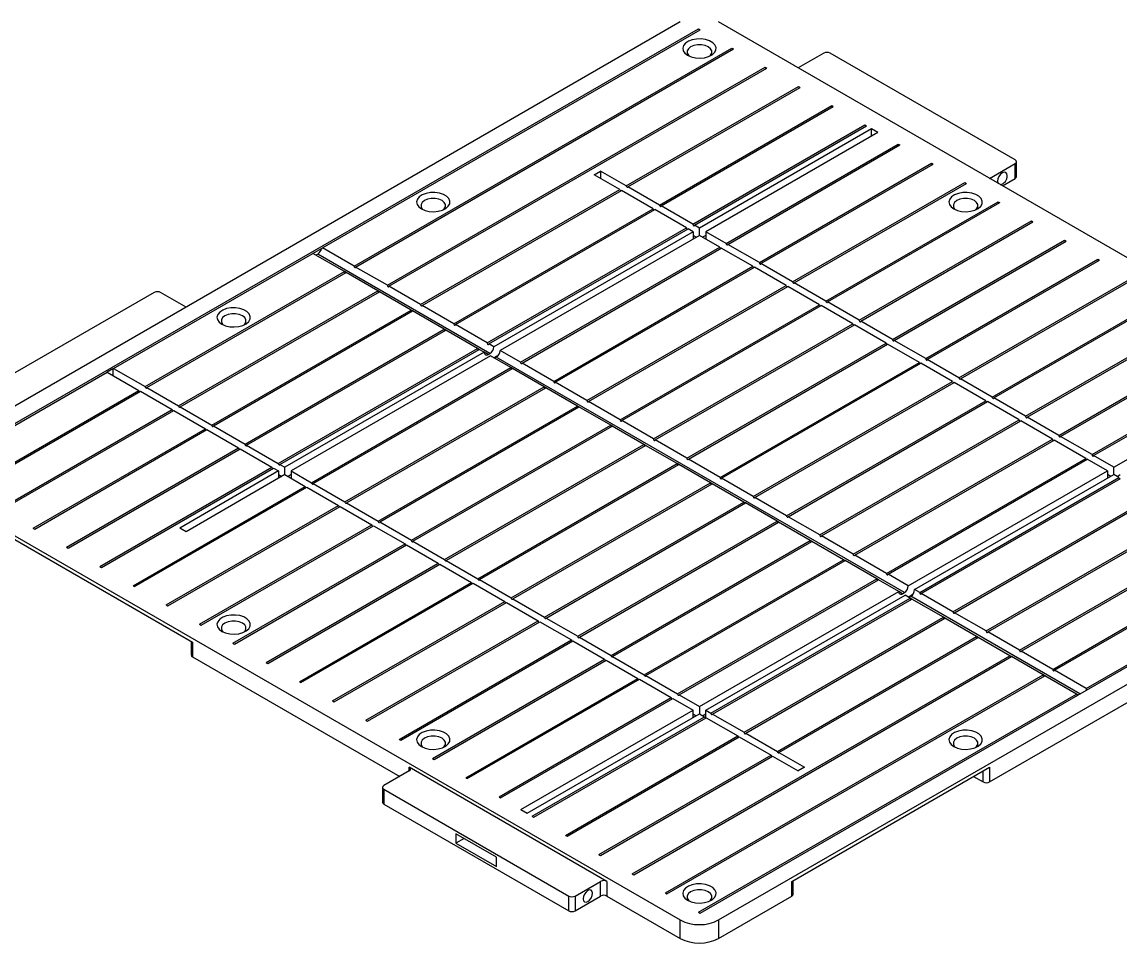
# Model space of a CAD drawing. Header units: millimetres. Extents: x 3 to 556, y 3 to 429.
# Drawn here: x 337.2 to 459, y 251.5 to 353.7 of the extents above; entities that cross this region are included whole.
import ezdxf

# ---------------------------------------------------------------- set-up
doc = ezdxf.new("R2010")
doc.units = ezdxf.units.MM

msp = doc.modelspace()

# ---------------------------------------------------------------- linework, layer by layer
at = {"color": 7, "linetype": 'Continuous', "lineweight": 25}
for p, q in [((410.2081, 353.666), (326.0623, 305.0897)), ((498.5964, 305.0897), (414.4507, 353.666)), ((327.3882, 303.9161), (412.241, 352.9006)), ((370.5217, 328.6125), (412.4178, 352.7985)), ((412.241, 352.9006), (412.4178, 352.7985)), ((374.0342, 326.5847), (415.9302, 350.7708)), ((374.2109, 326.4827), (416.107, 350.6688)), ((415.9302, 350.7708), (416.107, 350.6688)), ((426.118, 350.1962), (423.2896, 348.5634)), ((447.3312, 338.3583), (426.8251, 350.1962)), ((377.7234, 324.455), (419.6195, 348.6411)), ((377.9002, 324.3529), (419.7963, 348.539)), ((419.6195, 348.6411), (419.7963, 348.539)), ((404.2169, 335.4898), (423.3087, 346.5113)), ((404.3936, 335.3878), (423.4855, 346.4093)), ((423.3087, 346.5113), (423.4855, 346.4093)), ((407.9061, 333.36), (426.998, 344.3816)), ((408.0829, 333.258), (427.1748, 344.2795)), ((426.998, 344.3816), (427.1748, 344.2795)), ((411.5954, 331.2303), (430.6872, 342.2518)), ((411.7721, 331.1282), (430.864, 342.1497)), ((430.6872, 342.2518), (430.864, 342.1497)), ((431.4213, 341.8281), (412.3294, 330.8066)), ((432.1284, 341.4199), (413.0365, 330.3983)), ((432.1284, 341.4199), (431.4213, 341.8281)), ((431.4213, 341.0117), (431.4213, 341.8281)), ((415.2846, 329.1005), (434.3765, 340.122)), ((415.4614, 328.9985), (434.5533, 340.02)), ((434.3765, 340.122), (434.5533, 340.02)), ((418.9739, 326.9708), (438.0658, 337.9923)), ((419.1506, 326.8687), (438.2425, 337.8902)), ((438.0658, 337.9923), (438.2425, 337.8902)), ((444.5028, 336.3173), (447.3312, 337.9501)), ((447.3312, 336.317), (447.3312, 337.9501)), ((447.4776, 336.5211), (447.4776, 338.1542)), ((400.6621, 336.7255), (401.3692, 337.1337)), ((403.5098, 335.0816), (400.6621, 336.7255)), ((404.2169, 335.4898), (401.3692, 337.1337)), ((401.3692, 337.1337), (401.3692, 336.3173)), ((445.9172, 335.5007), (447.3312, 336.317)), ((381.4127, 322.3252), (403.5098, 335.0816)), ((381.5894, 322.2232), (403.6865, 334.9796)), ((407.199, 332.9518), (403.6865, 334.9796)), ((407.9061, 333.36), (404.3936, 335.3878)), ((422.6631, 324.841), (441.755, 335.8625)), ((422.8399, 324.739), (441.9318, 335.7605)), ((441.755, 335.8625), (441.9318, 335.7605)), ((426.3524, 322.7112), (445.4443, 333.7328)), ((426.5292, 322.6092), (445.621, 333.6307)), ((445.4443, 333.7328), (445.621, 333.6307)), ((385.1019, 320.1955), (407.199, 332.9518)), ((385.2787, 320.0934), (407.3758, 332.8498)), ((410.8883, 330.8221), (407.3758, 332.8498)), ((411.5954, 331.2303), (408.0829, 333.258)), ((430.0416, 320.5815), (449.1335, 331.603)), ((430.2184, 320.4794), (449.3103, 331.5009)), ((449.1335, 331.603), (449.3103, 331.5009)), ((388.7912, 318.0657), (410.8883, 330.8221)), ((388.9679, 317.9637), (411.065, 330.72)), ((411.6223, 330.3983), (389.5252, 317.642)), ((412.3294, 329.9901), (390.2323, 317.2338)), ((411.6223, 330.3983), (411.065, 330.72)), ((411.6223, 330.3983), (411.6223, 329.5819)), ((412.3294, 330.8066), (411.7721, 331.1282)), ((412.3294, 329.9901), (412.3294, 330.8066)), ((414.5775, 328.6923), (412.3294, 329.9901)), ((415.2846, 329.1005), (413.0365, 330.3983)), ((413.0365, 330.3983), (413.0365, 329.5819)), ((418.9739, 326.9708), (415.4614, 328.9985)), ((433.7309, 318.4517), (452.8228, 329.4732)), ((433.9077, 318.3497), (452.9995, 329.3712)), ((452.8228, 329.4732), (452.9995, 329.3712)), ((347.3639, 315.2438), (369.461, 328.0001)), ((369.461, 328.0001), (370.424, 328.556)), ((372.9735, 325.9724), (369.461, 328.0001)), ((370.009, 327.9286), (369.797, 327.8062)), ((389.1009, 316.9071), (370.009, 327.9286)), ((374.0342, 326.5847), (370.5217, 328.6125)), ((392.4804, 315.9359), (414.5775, 328.6923)), ((392.6572, 315.8339), (414.7543, 328.5903)), ((418.2668, 326.5626), (414.7543, 328.5903)), ((377.7234, 324.455), (374.2109, 326.4827)), ((396.1697, 313.8062), (418.2668, 326.5626)), ((396.3465, 313.7041), (418.4435, 326.4605)), ((421.956, 324.4328), (418.4435, 326.4605)), ((422.6631, 324.841), (419.1506, 326.8687)), ((437.4201, 316.322), (456.512, 327.3435)), ((437.5969, 316.2199), (456.6888, 327.2414)), ((456.512, 327.3435), (456.6888, 327.2414)), ((350.8764, 313.2161), (372.9735, 325.9724)), ((351.0532, 313.114), (373.1503, 325.8704)), ((376.6628, 323.8427), (373.1503, 325.8704)), ((441.1094, 314.1922), (460.2013, 325.2137)), ((441.2862, 314.0902), (460.378, 325.1117)), ((381.4127, 322.3252), (377.9002, 324.3529)), ((399.8589, 311.6764), (421.956, 324.4328)), ((400.0357, 311.5744), (422.1328, 324.3307)), ((425.6453, 322.303), (422.1328, 324.3307)), ((426.3524, 322.7112), (422.8399, 324.739)), ((351.8717, 323.6629), (331.3656, 311.825)), ((355.4072, 322.0301), (352.5788, 323.6629)), ((354.5657, 311.0863), (376.6628, 323.8427)), ((354.7424, 310.9842), (376.8395, 323.7406)), ((380.352, 321.7129), (376.8395, 323.7406)), ((444.7986, 312.0624), (463.8905, 323.084)), ((444.9754, 311.9604), (464.0673, 322.9819)), ((358.2549, 308.9565), (380.352, 321.7129)), ((358.4317, 308.8545), (380.5288, 321.6109)), ((384.0413, 319.5832), (380.5288, 321.6109)), ((385.1019, 320.1955), (381.5894, 322.2232)), ((403.5482, 309.5467), (425.6453, 322.303)), ((403.725, 309.4446), (425.822, 322.201)), ((429.3345, 320.1733), (425.822, 322.201)), ((430.0416, 320.5815), (426.5292, 322.6092)), ((433.7309, 318.4517), (430.2184, 320.4794)), ((448.4879, 309.9327), (467.5798, 320.9542)), ((448.6647, 309.8306), (467.7566, 320.8521)), ((361.9442, 306.8268), (384.0413, 319.5832)), ((362.1209, 306.7247), (384.218, 319.4811)), ((387.7305, 317.4534), (384.218, 319.4811)), ((388.7912, 318.0657), (385.2787, 320.0934)), ((407.2374, 307.4169), (429.3345, 320.1733)), ((407.4142, 307.3149), (429.5113, 320.0712)), ((433.0238, 318.0435), (429.5113, 320.0712)), ((389.5252, 317.642), (388.9679, 317.9637)), ((410.9267, 305.2871), (433.0238, 318.0435)), ((411.1035, 305.1851), (433.2006, 317.9415)), ((436.713, 315.9138), (433.2006, 317.9415)), ((437.4201, 316.322), (433.9077, 318.3497)), ((452.1771, 307.8029), (471.269, 318.8244)), ((452.3539, 307.7009), (471.4458, 318.7224)), ((365.6334, 304.697), (387.7305, 317.4534)), ((365.8102, 304.595), (387.9073, 317.3513)), ((388.4645, 317.0297), (366.3674, 304.2733)), ((389.1716, 316.6215), (367.0745, 303.8651)), ((388.4645, 317.0297), (387.9073, 317.3513)), ((388.8888, 316.7847), (389.1009, 316.9071)), ((391.4198, 315.3236), (389.1716, 316.6215)), ((392.4804, 315.9359), (390.2323, 317.2338)), ((455.8664, 305.6732), (474.9583, 316.6947)), ((456.0432, 305.5711), (475.1351, 316.5926)), ((389.808, 316.4989), (389.596, 316.3765)), ((435.0629, 290.3739), (389.808, 316.4989)), ((396.1697, 313.8062), (392.6572, 315.8339)), ((414.6159, 303.1574), (436.713, 315.9138)), ((414.7927, 303.0553), (436.8898, 315.8117)), ((440.4023, 313.784), (436.8898, 315.8117)), ((441.1094, 314.1922), (437.5969, 316.2199)), ((327.5649, 303.8141), (346.6568, 314.8356)), ((347.2755, 315.1927), (346.6568, 314.8356)), ((346.6568, 314.8356), (350.1693, 312.8079)), ((347.2755, 315.1927), (347.2755, 314.4784)), ((347.3639, 315.2438), (350.8764, 313.2161)), ((369.3227, 302.5673), (391.4198, 315.3236)), ((369.4995, 302.4652), (391.5965, 315.2216)), ((395.109, 313.1939), (391.5965, 315.2216)), ((351.0532, 313.114), (354.5657, 311.0863)), ((373.0119, 300.4375), (395.109, 313.1939)), ((373.1887, 300.3354), (395.2858, 313.0918)), ((398.7983, 311.0641), (395.2858, 313.0918)), ((399.8589, 311.6764), (396.3465, 313.7041)), ((418.3052, 301.0276), (440.4023, 313.784)), ((418.482, 300.9256), (440.5791, 313.6819)), ((444.0915, 311.6542), (440.5791, 313.6819)), ((444.7986, 312.0624), (441.2862, 314.0902)), ((331.0774, 301.7863), (350.1693, 312.8079)), ((331.2542, 301.6843), (350.3461, 312.7058)), ((350.3461, 312.7058), (353.8586, 310.6781)), ((448.4879, 309.9327), (444.9754, 311.9604)), ((334.7667, 299.6566), (353.8586, 310.6781)), ((334.9435, 299.5545), (354.0353, 310.576)), ((354.0353, 310.576), (357.5478, 308.5483)), ((354.7424, 310.9842), (358.2549, 308.9565)), ((376.7012, 298.3077), (398.7983, 311.0641)), ((376.878, 298.2057), (398.975, 310.9621)), ((402.4875, 308.9344), (398.975, 310.9621)), ((403.5482, 309.5467), (400.0357, 311.5744)), ((421.9944, 298.8979), (444.0915, 311.6542)), ((422.1712, 298.7958), (444.2683, 311.5522)), ((447.7808, 309.5245), (444.2683, 311.5522)), ((458.2913, 304.2733), (469.2515, 310.6005)), ((407.2374, 307.4169), (403.725, 309.4446)), ((425.6837, 296.7681), (447.7808, 309.5245)), ((425.8605, 296.666), (447.9576, 309.4224)), ((451.47, 307.3947), (447.9576, 309.4224)), ((452.1771, 307.8029), (448.6647, 309.8306)), ((338.4559, 297.5268), (357.5478, 308.5483)), ((338.6327, 297.4248), (357.7246, 308.4463)), ((357.7246, 308.4463), (361.2371, 306.4186)), ((358.4317, 308.8545), (361.9442, 306.8268)), ((380.3904, 296.178), (402.4875, 308.9344)), ((380.5672, 296.0759), (402.6643, 308.8323)), ((406.1768, 306.8046), (402.6643, 308.8323)), ((410.9267, 305.2871), (407.4142, 307.3149)), ((429.373, 294.6383), (451.47, 307.3947)), ((429.5497, 294.5363), (451.6468, 307.2927)), ((455.1593, 305.265), (451.6468, 307.2927)), ((455.8664, 305.6732), (452.3539, 307.7009)), ((342.1452, 295.3971), (361.2371, 306.4186)), ((342.322, 295.295), (361.4138, 306.3165)), ((361.4138, 306.3165), (364.9263, 304.2888)), ((362.1209, 306.7247), (365.6334, 304.697)), ((384.0797, 294.0482), (406.1768, 306.8046)), ((384.2565, 293.9462), (406.3536, 306.7025)), ((409.866, 304.6748), (406.3536, 306.7025)), ((365.8102, 304.595), (366.3674, 304.2733)), ((387.7689, 291.9185), (409.866, 304.6748)), ((387.9457, 291.8164), (410.0428, 304.5728)), ((413.5553, 302.5451), (410.0428, 304.5728)), ((414.6159, 303.1574), (411.1035, 305.1851)), ((433.0622, 292.5086), (455.1593, 305.265)), ((433.239, 292.4065), (455.3361, 305.1629)), ((457.5842, 303.8651), (455.3361, 305.1629)), ((458.2913, 304.2733), (456.0432, 305.5711)), ((345.8344, 293.2673), (364.9263, 304.2888)), ((346.0112, 293.1653), (365.1031, 304.1868)), ((365.6603, 303.8651), (354.7002, 297.5379)), ((366.3674, 303.4569), (355.4073, 297.1297)), ((365.1031, 304.1868), (365.6603, 303.8651)), ((365.6603, 303.8651), (365.6603, 303.0487)), ((366.3674, 303.4569), (366.3674, 304.2733)), ((366.3674, 303.4569), (368.6156, 302.1591)), ((367.0745, 303.8651), (367.0745, 303.0487)), ((367.0745, 303.8651), (369.3227, 302.5673)), ((412.4178, 254.8296), (497.2706, 303.8141)), ((435.4871, 291.1087), (457.5842, 303.8651)), ((436.1942, 290.7005), (458.2913, 303.4569)), ((457.5842, 303.8651), (457.5842, 303.0487)), ((458.2913, 303.4569), (458.2913, 304.2733)), ((458.8485, 303.1352), (458.2913, 303.4569)), ((326.0623, 302.6405), (410.2081, 254.0642)), ((349.5237, 291.1375), (368.6156, 302.1591)), ((349.7005, 291.0355), (368.7923, 302.057)), ((368.7923, 302.057), (372.3048, 300.0293)), ((369.4995, 302.4652), (373.0119, 300.4375)), ((391.4582, 289.7887), (413.5553, 302.5451)), ((391.635, 289.6866), (413.7321, 302.443)), ((417.2445, 300.4153), (413.7321, 302.443)), ((414.4507, 254.0642), (498.5964, 302.6405)), ((418.3052, 301.0276), (414.7927, 303.0553)), ((436.7515, 290.3788), (458.8485, 303.1352)), ((436.9282, 290.2768), (459.0253, 303.0331)), ((421.9944, 298.8979), (418.482, 300.9256)), ((440.4407, 288.2491), (462.5378, 301.0054)), ((440.6175, 288.147), (462.7146, 300.9034)), ((353.2129, 289.0078), (372.3048, 300.0293)), ((353.3897, 288.9057), (372.4816, 299.9272)), ((372.4816, 299.9272), (375.9941, 297.8995)), ((373.1887, 300.3354), (376.7012, 298.3077)), ((395.1474, 287.6589), (417.2445, 300.4153)), ((395.3242, 287.5569), (417.4213, 300.3133)), ((420.9338, 298.2856), (417.4213, 300.3133)), ((425.6837, 296.7681), (422.1712, 298.7958)), ((444.13, 286.1193), (466.227, 298.8757)), ((444.3067, 286.0172), (466.4038, 298.7736)), ((334.1941, 297.5379), (356.1144, 284.8835)), ((338.4559, 297.5268), (338.6327, 297.4248)), ((355.4073, 297.1297), (354.7002, 297.5379)), ((356.9022, 286.878), (375.9941, 297.8995)), ((357.079, 286.776), (376.1709, 297.7975)), ((376.1709, 297.7975), (379.6833, 295.7698)), ((376.878, 298.2057), (380.3904, 296.178)), ((398.8367, 285.5292), (420.9338, 298.2856)), ((399.0135, 285.4271), (421.1106, 298.1835)), ((424.623, 296.1558), (421.1106, 298.1835)), ((380.5672, 296.0759), (384.0797, 294.0482)), ((402.526, 283.3994), (424.623, 296.1558)), ((402.7027, 283.2974), (424.7998, 296.0537)), ((428.3123, 294.026), (424.7998, 296.0537)), ((429.373, 294.6383), (425.8605, 296.666)), ((447.8192, 283.9895), (469.9163, 296.7459)), ((447.996, 283.8875), (470.0931, 296.6439)), ((342.1452, 295.3971), (342.322, 295.295)), ((360.5914, 284.7483), (379.6833, 295.7698)), ((360.7682, 284.6462), (379.8601, 295.6677)), ((379.8601, 295.6677), (383.3726, 293.64)), ((364.2807, 282.6185), (383.3726, 293.64)), ((364.4575, 282.5165), (383.5494, 293.538)), ((383.5494, 293.538), (387.0618, 291.5103)), ((384.2565, 293.9462), (387.7689, 291.9185)), ((406.2152, 281.2697), (428.3123, 294.026)), ((406.392, 281.1676), (428.4891, 293.924)), ((432.0015, 291.8963), (428.4891, 293.924)), ((433.0622, 292.5086), (429.5497, 294.5363)), ((451.5085, 281.8598), (473.6056, 294.6162)), ((451.6852, 281.7577), (473.7823, 294.5141)), ((345.8344, 293.2673), (346.0112, 293.1653)), ((435.4871, 291.1087), (433.239, 292.4065)), ((455.1977, 279.73), (477.2948, 292.4864)), ((349.5237, 291.1375), (349.7005, 291.0355)), ((367.97, 280.4887), (387.0618, 291.5103)), ((368.1467, 280.3867), (387.2386, 291.4082)), ((387.2386, 291.4082), (390.7511, 289.3805)), ((387.9457, 291.8164), (391.4582, 289.7887)), ((409.9045, 279.1399), (432.0015, 291.8963)), ((410.0812, 279.0378), (432.1783, 291.7942)), ((434.4265, 290.4964), (432.1783, 291.7942)), ((412.3294, 277.74), (434.4265, 290.4964)), ((413.0365, 277.3318), (435.1336, 290.0882)), ((434.8507, 290.2514), (435.0629, 290.3739)), ((435.6908, 289.7665), (435.1336, 290.0882)), ((435.77, 289.9657), (435.5579, 289.8432)), ((436.7515, 290.3788), (436.1942, 290.7005)), ((440.4407, 288.2491), (436.9282, 290.2768)), ((353.2129, 289.0078), (353.3897, 288.9057)), ((371.6592, 278.359), (390.7511, 289.3805)), ((371.836, 278.2569), (390.9279, 289.2784)), ((390.9279, 289.2784), (394.4403, 287.2507)), ((391.635, 289.6866), (395.1474, 287.6589)), ((413.5937, 277.0101), (435.6908, 289.7665)), ((413.7705, 276.9081), (435.8676, 289.6645)), ((439.3801, 287.6368), (435.8676, 289.6645)), ((395.3242, 287.5569), (398.8367, 285.5292)), ((417.283, 274.8804), (439.3801, 287.6368)), ((417.4597, 274.7783), (439.5568, 287.5347)), ((443.0693, 285.507), (439.5568, 287.5347)), ((444.13, 286.1193), (440.6175, 288.147)), ((356.9022, 286.878), (357.079, 286.776)), ((375.3485, 276.2292), (394.4403, 287.2507)), ((375.5252, 276.1272), (394.6171, 287.1487)), ((394.6171, 287.1487), (398.1296, 285.121)), ((355.9679, 284.9681), (355.9679, 283.4545)), ((379.0377, 274.0995), (398.1296, 285.121)), ((379.2145, 273.9974), (398.3064, 285.0189)), ((398.3064, 285.0189), (401.8188, 282.9912)), ((399.0135, 285.4271), (402.526, 283.3994)), ((420.9722, 272.7506), (443.0693, 285.507)), ((421.149, 272.6486), (443.2461, 285.4049)), ((446.7586, 283.3772), (443.2461, 285.4049)), ((447.8192, 283.9895), (444.3067, 286.0172)), ((356.1144, 284.8835), (356.1144, 283.2504)), ((360.5914, 284.7483), (360.7682, 284.6462)), ((451.5085, 281.8598), (447.996, 283.8875)), ((356.1144, 283.2504), (379.0951, 269.9839)), ((364.2807, 282.6185), (364.4575, 282.5165)), ((382.727, 271.9697), (401.8188, 282.9912)), ((382.9037, 271.8677), (401.9956, 282.8892)), ((401.9956, 282.8892), (405.5081, 280.8615)), ((402.7027, 283.2974), (406.2152, 281.2697)), ((404.8625, 259.1911), (446.7586, 283.3772)), ((405.0393, 259.0891), (446.9353, 283.2752)), ((444.5027, 269.3715), (468.5444, 283.2504)), ((450.4478, 281.2475), (446.9353, 283.2752)), ((455.1977, 279.73), (451.6852, 281.7577)), ((367.97, 280.4887), (368.1467, 280.3867)), ((386.4162, 269.8399), (405.5081, 280.8615)), ((386.593, 269.7379), (405.6849, 280.7594)), ((405.6849, 280.7594), (409.1974, 278.7317)), ((406.392, 281.1676), (409.9045, 279.1399)), ((408.5517, 257.0614), (450.4478, 281.2475)), ((408.7285, 256.9593), (450.6246, 281.1454)), ((454.1371, 279.1177), (450.6246, 281.1454)), ((410.0812, 279.0378), (412.3294, 277.74)), ((412.241, 254.9316), (454.1371, 279.1177)), ((371.6592, 278.359), (371.836, 278.2569)), ((390.1055, 267.7102), (409.1974, 278.7317)), ((390.2822, 267.6081), (409.3741, 278.6296)), ((409.3741, 278.6296), (411.6223, 277.3318)), ((412.3294, 277.74), (412.3294, 276.9236)), ((392.5304, 266.3103), (411.6223, 277.3318)), ((393.2375, 265.9021), (412.3294, 276.9236)), ((393.7947, 265.5804), (412.8866, 276.6019)), ((393.9715, 265.4784), (413.0634, 276.4999)), ((411.6223, 276.5154), (411.6223, 277.3318)), ((412.3294, 276.9236), (412.8866, 276.6019)), ((413.0365, 276.4844), (413.0365, 277.3318)), ((413.0365, 277.3318), (413.5937, 277.0101)), ((413.0634, 276.4999), (416.5759, 274.4722)), ((413.7705, 276.9081), (417.283, 274.8804)), ((375.3485, 276.2292), (375.5252, 276.1272)), ((379.0377, 274.0995), (379.2145, 273.9974)), ((397.484, 263.4507), (416.5759, 274.4722)), ((397.6608, 263.3486), (416.7526, 274.3701)), ((416.7526, 274.3701), (420.2651, 272.3424)), ((417.4597, 274.7783), (420.9722, 272.7506)), ((382.727, 271.9697), (382.9037, 271.8677)), ((401.1732, 261.3209), (420.2651, 272.3424)), ((401.35, 261.2189), (420.4419, 272.2404)), ((420.4419, 272.2404), (423.2895, 270.5965)), ((421.149, 272.6486), (423.9966, 271.0047)), ((380.156, 270.5964), (377.3276, 268.9636)), ((402.0763, 258.3503), (380.156, 271.0046)), ((422.5824, 258.3503), (444.5027, 271.0046)), ((423.9966, 271.0047), (423.2895, 270.5965)), ((444.5027, 271.0046), (444.5027, 269.3715)), ((386.4162, 269.8399), (386.593, 269.7379)), ((442.7347, 269.9839), (443.7956, 269.3715)), ((377.1811, 268.7595), (377.1811, 267.1264)), ((377.3276, 268.5554), (397.8337, 256.7174)), ((377.3276, 268.5554), (377.3276, 266.9223)), ((377.3276, 266.9223), (397.8337, 255.0844)), ((390.1055, 267.7102), (390.2822, 267.6081)), ((392.5304, 266.3103), (393.2375, 265.9021)), ((393.7947, 265.5804), (393.9715, 265.4784)), ((385.3356, 263.6344), (385.3356, 262.5974)), ((389.8257, 261.0423), (385.3356, 263.6344)), ((386.2337, 263.1159), (385.3356, 262.5974)), ((397.484, 263.4507), (397.6608, 263.3486)), ((385.3356, 262.5974), (389.8257, 260.0053)), ((389.8257, 260.0053), (389.8257, 261.0423)), ((401.1732, 261.3209), (401.35, 261.2189)), ((398.5408, 256.7174), (401.3692, 258.3503)), ((401.3692, 256.7172), (401.3692, 258.3503)), ((402.0763, 258.3503), (402.0763, 256.7172)), ((404.8625, 259.1911), (405.0393, 259.0891)), ((422.5824, 256.7172), (422.5824, 258.3503)), ((422.7289, 256.9213), (422.7289, 258.4348)), ((408.5517, 257.0614), (408.7285, 256.9593)), ((397.8337, 255.0844), (397.8337, 256.7174)), ((398.5408, 256.7174), (398.5408, 255.0844)), ((398.5408, 255.0844), (401.3692, 256.7172)), ((402.0763, 256.7172), (410.2081, 252.0228)), ((414.4507, 252.0228), (422.5824, 256.7172)), ((412.241, 254.9316), (412.4178, 254.8296)), ((410.2081, 252.0228), (410.2081, 254.0642)), ((414.4507, 254.0642), (414.4507, 252.0228))]:
    msp.add_line(p, q, dxfattribs=at)
at = {"color": 8, "linetype": 'Continuous', "lineweight": 25}
for p, q in [((411.9756, 329.7859), (411.6223, 329.9899)), ((413.0365, 329.9899), (412.6831, 329.7859)), ((373.1502, 325.8703), (372.9735, 325.9724)), ((376.8395, 323.7406), (376.6628, 323.8426)), ((380.5287, 321.6108), (380.352, 321.7128)), ((384.218, 319.4811), (384.0413, 319.5831)), ((387.9072, 317.3513), (387.7305, 317.4533)), ((388.8888, 316.7847), (388.4645, 317.0296)), ((390.0424, 316.7157), (389.5254, 316.4173)), ((391.5965, 315.2215), (391.4198, 315.3236)), ((395.2857, 313.0918), (395.109, 313.1938)), ((398.975, 310.962), (398.7983, 311.064)), ((402.6642, 308.8323), (402.4875, 308.9343)), ((406.3535, 306.7025), (406.1768, 306.8045)), ((410.0427, 304.5727), (409.866, 304.6748)), ((365.6603, 303.4567), (366.0137, 303.2527)), ((367.0745, 303.4567), (366.7212, 303.2527)), ((457.9376, 303.2527), (457.5842, 303.4567)), ((458.645, 303.2527), (458.9984, 303.4567)), ((413.732, 302.443), (413.5553, 302.545)), ((417.4212, 300.3132), (417.2445, 300.4152)), ((421.1105, 298.1835), (420.9338, 298.2855)), ((424.7997, 296.0537), (424.623, 296.1557)), ((428.489, 293.9239), (428.3123, 294.026)), ((432.1783, 291.7942), (432.0016, 291.8962)), ((434.8507, 290.2514), (434.4265, 290.4963)), ((435.4873, 289.884), (436.0043, 290.1825)), ((454.5259, 279.1381), (435.77, 289.9657)), ((435.8675, 289.6644), (435.6908, 289.7664)), ((439.5568, 287.5347), (439.3801, 287.6367)), ((443.246, 285.4049), (443.0693, 285.5069)), ((446.9353, 283.2751), (446.7586, 283.3772)), ((450.6245, 281.1454), (450.4478, 281.2474)), ((454.3138, 279.0156), (454.1371, 279.1176)), ((411.6223, 276.9234), (411.9756, 276.7194)), ((412.6831, 276.7194), (413.0365, 276.9234)), ((380.156, 270.5964), (380.156, 271.0046)), ((443.7956, 269.3715), (443.7956, 270.5964))]:
    msp.add_line(p, q, dxfattribs=at)
at = {"color": 7, "linetype": 'Continuous', "lineweight": 25, "flags": 128}
for points in [[(411.0212, 349.9646), (411.4227, 349.7889), (411.8914, 349.6822), (412.3925, 349.6525), (412.889, 349.7019), (413.344, 349.8268), (413.7237, 350.0179), (414.0001, 350.2611), (414.1525, 350.5383), (414.1697, 350.829), (414.0504, 351.1116), (413.8035, 351.3651), (413.4472, 351.5708), (413.0081, 351.7133), (412.5186, 351.7822), (412.015, 351.7723), (411.5348, 351.6843), (411.1135, 351.5248), (410.7824, 351.3055), (410.5661, 351.0429), (410.4805, 350.7563), (410.532, 350.4669), (410.7168, 350.1964), (411.0212, 349.9646)], [(413.4447, 349.8678), (413.5545, 349.9716), (413.6874, 350.2078), (413.6874, 350.4561), (413.5545, 350.6923), (413.3016, 350.8932), (412.9536, 351.0392), (412.5445, 351.116), (412.1143, 351.116), (411.7051, 351.0392), (411.3571, 350.8932), (411.1042, 350.6923), (410.9713, 350.4561), (410.9713, 350.2078), (411.1042, 349.9716), (411.214, 349.8678)], [(446.4473, 336.6233), (446.4069, 336.8343), (446.2919, 336.9666), (446.1199, 337.0001), (445.9169, 336.9295), (445.714, 336.7657), (445.5419, 336.5337), (445.427, 336.2686), (445.3866, 336.011), (445.427, 335.7999), (445.4382, 335.7773)], [(404.2169, 335.4898), (404.2236, 335.4469), (404.2427, 335.4027), (404.2714, 335.364), (404.3052, 335.3367), (404.3391, 335.325), (404.3677, 335.3305), (404.3869, 335.3526), (404.3936, 335.3878)], [(381.5072, 332.9265), (381.9086, 332.7508), (382.3773, 332.6441), (382.8785, 332.6144), (383.375, 332.6638), (383.83, 332.7887), (384.2097, 332.9798), (384.486, 333.223), (384.6385, 333.5003), (384.6557, 333.7909), (384.5364, 334.0735), (384.2894, 334.327), (383.9332, 334.5327), (383.494, 334.6752), (383.0045, 334.7441), (382.501, 334.7342), (382.0208, 334.6462), (381.5995, 334.4867), (381.2684, 334.2675), (381.052, 334.0048), (380.9664, 333.7182), (381.018, 333.4289), (381.2028, 333.1583), (381.5072, 332.9265)], [(383.9307, 332.8297), (384.0405, 332.9335), (384.1734, 333.1697), (384.1734, 333.418), (384.0405, 333.6542), (383.7876, 333.8552), (383.4396, 334.0011), (383.0304, 334.0779), (382.6003, 334.0779), (382.1911, 334.0011), (381.8431, 333.8552), (381.5902, 333.6542), (381.4573, 333.418), (381.4573, 333.1697), (381.5902, 332.9335), (381.7, 332.8297)], [(440.5352, 332.9265), (440.9367, 332.7508), (441.4054, 332.6441), (441.9066, 332.6144), (442.403, 332.6638), (442.858, 332.7887), (443.2378, 332.9798), (443.5141, 333.223), (443.6665, 333.5003), (443.6837, 333.7909), (443.5644, 334.0735), (443.3175, 334.327), (442.9612, 334.5327), (442.5221, 334.6752), (442.0326, 334.7441), (441.5291, 334.7342), (441.0489, 334.6462), (440.6276, 334.4867), (440.2965, 334.2675), (440.0801, 334.0048), (439.9945, 333.7182), (440.046, 333.4289), (440.2308, 333.1583), (440.5352, 332.9265)], [(442.9588, 332.8297), (443.0685, 332.9335), (443.2015, 333.1697), (443.2015, 333.418), (443.0685, 333.6542), (442.8157, 333.8552), (442.4676, 334.0011), (442.0585, 334.0779), (441.6283, 334.0779), (441.2192, 334.0011), (440.8711, 333.8552), (440.6183, 333.6542), (440.4853, 333.418), (440.4853, 333.1697), (440.6183, 332.9335), (440.728, 332.8297)], [(407.9061, 333.36), (407.9128, 333.3171), (407.932, 333.2729), (407.9607, 333.2342), (407.9945, 333.207), (408.0283, 333.1952), (408.057, 333.2008), (408.0762, 333.2228), (408.0829, 333.258)], [(411.5954, 331.2303), (411.6021, 331.1873), (411.6213, 331.1432), (411.6499, 331.1045), (411.6838, 331.0772), (411.7176, 331.0654), (411.7463, 331.071), (411.7654, 331.0931), (411.7721, 331.1282)], [(415.2846, 329.1005), (415.2913, 329.0576), (415.3105, 329.0134), (415.3392, 328.9747), (415.373, 328.9474), (415.4068, 328.9357), (415.4355, 328.9412), (415.4547, 328.9633), (415.4614, 328.9985)], [(418.9739, 326.9708), (418.9806, 326.9278), (418.9998, 326.8836), (419.0284, 326.845), (419.0623, 326.8177), (419.0961, 326.8059), (419.1248, 326.8115), (419.1439, 326.8335), (419.1506, 326.8687)], [(422.6631, 324.841), (422.6699, 324.7981), (422.689, 324.7539), (422.7177, 324.7152), (422.7515, 324.6879), (422.7853, 324.6762), (422.814, 324.6817), (422.8332, 324.7038), (422.8399, 324.739)], [(426.3524, 322.7112), (426.3591, 322.6683), (426.3783, 322.6241), (426.4069, 322.5854), (426.4408, 322.5582), (426.4746, 322.5464), (426.5033, 322.552), (426.5224, 322.574), (426.5292, 322.6092)], [(359.3717, 320.148), (359.7731, 319.9722), (360.2418, 319.8655), (360.743, 319.8358), (361.2395, 319.8852), (361.6945, 320.0101), (362.0742, 320.2013), (362.3505, 320.4445), (362.5029, 320.7217), (362.5201, 321.0124), (362.4008, 321.295), (362.1539, 321.5485), (361.7977, 321.7541), (361.3585, 321.8967), (360.869, 321.9655), (360.3655, 321.9556), (359.8853, 321.8676), (359.464, 321.7081), (359.1329, 321.4889), (358.9165, 321.2262), (358.8309, 320.9396), (358.8824, 320.6503), (359.0673, 320.3797), (359.3717, 320.148)], [(361.7952, 320.0511), (361.905, 320.1549), (362.0379, 320.3911), (362.0379, 320.6395), (361.905, 320.8757), (361.6521, 321.0766), (361.3041, 321.2226), (360.8949, 321.2993), (360.4647, 321.2993), (360.0556, 321.2226), (359.7076, 321.0766), (359.4547, 320.8757), (359.3218, 320.6395), (359.3218, 320.3911), (359.4547, 320.1549), (359.5645, 320.0511)], [(430.0416, 320.5815), (430.0484, 320.5385), (430.0675, 320.4944), (430.0962, 320.4557), (430.13, 320.4284), (430.1638, 320.4166), (430.1925, 320.4222), (430.2117, 320.4443), (430.2184, 320.4794)], [(433.7309, 318.4517), (433.7376, 318.4088), (433.7568, 318.3646), (433.7854, 318.3259), (433.8193, 318.2986), (433.8531, 318.2869), (433.8818, 318.2924), (433.9009, 318.3145), (433.9077, 318.3497)], [(437.4201, 316.322), (437.4269, 316.279), (437.446, 316.2348), (437.4747, 316.1962), (437.5085, 316.1689), (437.5423, 316.1571), (437.571, 316.1627), (437.5902, 316.1847), (437.5969, 316.2199)], [(441.1094, 314.1922), (441.1161, 314.1493), (441.1353, 314.1051), (441.164, 314.0664), (441.1978, 314.0391), (441.2316, 314.0274), (441.2603, 314.0329), (441.2794, 314.055), (441.2862, 314.0902)], [(350.8764, 313.2161), (350.8831, 313.1731), (350.9023, 313.1289), (350.931, 313.0903), (350.9648, 313.063), (350.9986, 313.0512), (351.0273, 313.0568), (351.0465, 313.0788), (351.0532, 313.114)], [(444.7986, 312.0624), (444.8054, 312.0195), (444.8245, 311.9753), (444.8532, 311.9366), (444.887, 311.9093), (444.9209, 311.8976), (444.9495, 311.9032), (444.9687, 311.9252), (444.9754, 311.9604)], [(354.5657, 311.0863), (354.5724, 311.0434), (354.5916, 310.9992), (354.6202, 310.9605), (354.6541, 310.9332), (354.6879, 310.9215), (354.7166, 310.927), (354.7357, 310.9491), (354.7424, 310.9842)], [(448.4879, 309.9327), (448.4946, 309.8897), (448.5138, 309.8456), (448.5425, 309.8069), (448.5763, 309.7796), (448.6101, 309.7678), (448.6388, 309.7734), (448.6579, 309.7955), (448.6647, 309.8306)], [(358.2549, 308.9565), (358.2616, 308.9136), (358.2808, 308.8694), (358.3095, 308.8307), (358.3433, 308.8034), (358.3771, 308.7917), (358.4058, 308.7973), (358.425, 308.8193), (358.4317, 308.8545)], [(452.1771, 307.8029), (452.1839, 307.76), (452.203, 307.7158), (452.2317, 307.6771), (452.2655, 307.6498), (452.2994, 307.6381), (452.328, 307.6436), (452.3472, 307.6657), (452.3539, 307.7009)], [(361.9442, 306.8268), (361.9509, 306.7838), (361.9701, 306.7397), (361.9987, 306.701), (362.0326, 306.6737), (362.0664, 306.6619), (362.0951, 306.6675), (362.1142, 306.6896), (362.1209, 306.7247)], [(455.8664, 305.6732), (455.8731, 305.6302), (455.8923, 305.586), (455.921, 305.5474), (455.9548, 305.5201), (455.9886, 305.5083), (456.0173, 305.5139), (456.0364, 305.5359), (456.0432, 305.5711)], [(365.6334, 304.697), (365.6402, 304.6541), (365.6593, 304.6099), (365.688, 304.5712), (365.7218, 304.5439), (365.7556, 304.5322), (365.7843, 304.5377), (365.8035, 304.5598), (365.8102, 304.595)], [(369.3227, 302.5673), (369.3294, 302.5243), (369.3486, 302.4801), (369.3772, 302.4415), (369.4111, 302.4142), (369.4449, 302.4024), (369.4736, 302.408), (369.4927, 302.43), (369.4995, 302.4652)], [(373.0119, 300.4375), (373.0187, 300.3946), (373.0378, 300.3504), (373.0665, 300.3117), (373.1003, 300.2844), (373.1341, 300.2726), (373.1628, 300.2782), (373.182, 300.3003), (373.1887, 300.3354)], [(376.7012, 298.3077), (376.7079, 298.2648), (376.7271, 298.2206), (376.7557, 298.1819), (376.7896, 298.1546), (376.8234, 298.1429), (376.8521, 298.1485), (376.8712, 298.1705), (376.878, 298.2057)], [(380.3904, 296.178), (380.3972, 296.135), (380.4163, 296.0909), (380.445, 296.0522), (380.4788, 296.0249), (380.5126, 296.0131), (380.5413, 296.0187), (380.5605, 296.0408), (380.5672, 296.0759)], [(384.0797, 294.0482), (384.0864, 294.0053), (384.1056, 293.9611), (384.1343, 293.9224), (384.1681, 293.8951), (384.2019, 293.8834), (384.2306, 293.8889), (384.2497, 293.911), (384.2565, 293.9462)], [(387.7689, 291.9185), (387.7757, 291.8755), (387.7948, 291.8313), (387.8235, 291.7927), (387.8573, 291.7654), (387.8912, 291.7536), (387.9198, 291.7592), (387.939, 291.7812), (387.9457, 291.8164)], [(391.4582, 289.7887), (391.4649, 289.7458), (391.4841, 289.7016), (391.5128, 289.6629), (391.5466, 289.6356), (391.5804, 289.6238), (391.6091, 289.6294), (391.6282, 289.6515), (391.635, 289.6866)], [(359.3717, 286.0718), (359.7731, 285.8961), (360.2418, 285.7894), (360.743, 285.7596), (361.2395, 285.8091), (361.6945, 285.934), (362.0742, 286.1251), (362.3505, 286.3683), (362.5029, 286.6455), (362.5201, 286.9362), (362.4008, 287.2188), (362.1539, 287.4723), (361.7977, 287.678), (361.3585, 287.8205), (360.869, 287.8894), (360.3655, 287.8795), (359.8853, 287.7915), (359.464, 287.632), (359.1329, 287.4127), (358.9165, 287.1501), (358.8309, 286.8635), (358.8824, 286.5741), (359.0673, 286.3036), (359.3717, 286.0718)], [(395.1474, 287.6589), (395.1542, 287.616), (395.1733, 287.5718), (395.202, 287.5331), (395.2358, 287.5058), (395.2697, 287.4941), (395.2983, 287.4997), (395.3175, 287.5217), (395.3242, 287.5569)], [(361.7952, 285.975), (361.905, 286.0788), (362.0379, 286.315), (362.0379, 286.5633), (361.905, 286.7995), (361.6521, 287.0004), (361.3041, 287.1464), (360.8949, 287.2231), (360.4647, 287.2231), (360.0556, 287.1464), (359.7076, 287.0004), (359.4547, 286.7995), (359.3218, 286.5633), (359.3218, 286.315), (359.4547, 286.0788), (359.5645, 285.975)], [(398.8367, 285.5292), (398.8434, 285.4862), (398.8626, 285.4421), (398.8913, 285.4034), (398.9251, 285.3761), (398.9589, 285.3643), (398.9876, 285.3699), (399.0067, 285.392), (399.0135, 285.4271)], [(402.526, 283.3994), (402.5327, 283.3565), (402.5518, 283.3123), (402.5805, 283.2736), (402.6143, 283.2463), (402.6482, 283.2346), (402.6768, 283.2401), (402.696, 283.2622), (402.7027, 283.2974)], [(406.2152, 281.2697), (406.2219, 281.2267), (406.2411, 281.1825), (406.2698, 281.1439), (406.3036, 281.1166), (406.3374, 281.1048), (406.3661, 281.1104), (406.3853, 281.1324), (406.392, 281.1676)], [(409.9045, 279.1399), (409.9112, 279.097), (409.9303, 279.0528), (409.959, 279.0141), (409.9928, 278.9868), (410.0267, 278.975), (410.0553, 278.9806), (410.0745, 279.0027), (410.0812, 279.0378)], [(413.5937, 277.0101), (413.6004, 276.9672), (413.6196, 276.923), (413.6483, 276.8843), (413.6821, 276.857), (413.7159, 276.8453), (413.7446, 276.8509), (413.7638, 276.8729), (413.7705, 276.9081)], [(381.5072, 273.2933), (381.9086, 273.1175), (382.3773, 273.0108), (382.8785, 272.9811), (383.375, 273.0305), (383.83, 273.1554), (384.2097, 273.3466), (384.486, 273.5898), (384.6385, 273.867), (384.6557, 274.1577), (384.5364, 274.4402), (384.2894, 274.6938), (383.9332, 274.8994), (383.494, 275.042), (383.0045, 275.1108), (382.501, 275.1009), (382.0208, 275.0129), (381.5995, 274.8534), (381.2684, 274.6342), (381.052, 274.3715), (380.9664, 274.0849), (381.018, 273.7956), (381.2028, 273.525), (381.5072, 273.2933)], [(383.9307, 273.1964), (384.0405, 273.3002), (384.1734, 273.5364), (384.1734, 273.7848), (384.0405, 274.0209), (383.7876, 274.2219), (383.4396, 274.3678), (383.0304, 274.4446), (382.6003, 274.4446), (382.1911, 274.3678), (381.8431, 274.2219), (381.5902, 274.0209), (381.4573, 273.7848), (381.4573, 273.5364), (381.5902, 273.3002), (381.7, 273.1964)], [(417.283, 274.8804), (417.2897, 274.8374), (417.3089, 274.7933), (417.3375, 274.7546), (417.3714, 274.7273), (417.4052, 274.7155), (417.4339, 274.7211), (417.453, 274.7432), (417.4597, 274.7783)], [(440.5352, 273.2933), (440.9367, 273.1175), (441.4054, 273.0108), (441.9066, 272.9811), (442.403, 273.0305), (442.858, 273.1554), (443.2378, 273.3466), (443.5141, 273.5898), (443.6665, 273.867), (443.6837, 274.1577), (443.5644, 274.4402), (443.3175, 274.6938), (442.9612, 274.8994), (442.5221, 275.042), (442.0326, 275.1108), (441.5291, 275.1009), (441.0489, 275.0129), (440.6276, 274.8534), (440.2965, 274.6342), (440.0801, 274.3715), (439.9945, 274.0849), (440.046, 273.7956), (440.2308, 273.525), (440.5352, 273.2933)], [(442.9588, 273.1964), (443.0685, 273.3002), (443.2015, 273.5364), (443.2015, 273.7848), (443.0685, 274.0209), (442.8157, 274.2219), (442.4676, 274.3678), (442.0585, 274.4446), (441.6283, 274.4446), (441.2192, 274.3678), (440.8711, 274.2219), (440.6183, 274.0209), (440.4853, 273.7848), (440.4853, 273.5364), (440.6183, 273.3002), (440.728, 273.1964)], [(420.9722, 272.7506), (420.9789, 272.7077), (420.9981, 272.6635), (421.0268, 272.6248), (421.0606, 272.5975), (421.0944, 272.5858), (421.1231, 272.5913), (421.1423, 272.6134), (421.149, 272.6486)], [(400.4853, 257.0235), (400.445, 257.2345), (400.33, 257.3668), (400.158, 257.4003), (399.955, 257.3297), (399.7521, 257.1659), (399.58, 256.9339), (399.465, 256.6688), (399.4247, 256.4112), (399.465, 256.2001), (399.58, 256.0678), (399.7521, 256.0344), (399.955, 256.1049), (400.158, 256.2687), (400.33, 256.5008), (400.445, 256.7658), (400.4853, 257.0235)], [(411.0212, 256.2552), (411.4227, 256.0794), (411.8914, 255.9727), (412.3925, 255.943), (412.889, 255.9924), (413.344, 256.1173), (413.7237, 256.3085), (414.0001, 256.5517), (414.1525, 256.8289), (414.1697, 257.1196), (414.0504, 257.4022), (413.8035, 257.6557), (413.4472, 257.8613), (413.0081, 258.0039), (412.5186, 258.0727), (412.015, 258.0628), (411.5348, 257.9748), (411.1135, 257.8153), (410.7824, 257.5961), (410.5661, 257.3334), (410.4805, 257.0468), (410.532, 256.7575), (410.7168, 256.4869), (411.0212, 256.2552)], [(413.4447, 256.1583), (413.5545, 256.2621), (413.6874, 256.4983), (413.6874, 256.7467), (413.5545, 256.9829), (413.3016, 257.1838), (412.9536, 257.3298), (412.5445, 257.4065), (412.1143, 257.4065), (411.7051, 257.3298), (411.3571, 257.1838), (411.1042, 256.9829), (410.9713, 256.7467), (410.9713, 256.4983), (411.1042, 256.2621), (411.214, 256.1583)]]:
    msp.add_lwpolyline(points, dxfattribs=at)
at = {"color": 7, "linetype": 'Continuous', "lineweight": 25}
for centre, radius, start, end in [((412.4329, 352.9093), 0.1921, 182.605866, 237.388773), ((416.1221, 350.7796), 0.1921, 182.605866, 237.388773), ((426.4715, 349.5138), 0.7685, 62.610226, 117.389774), ((419.8114, 348.6498), 0.1921, 182.605866, 237.388773), ((423.5006, 346.52), 0.1921, 182.605414, 237.389225), ((427.1899, 344.3903), 0.1921, 182.607054, 237.387585), ((430.8792, 342.2605), 0.1921, 182.605866, 237.388773), ((434.5684, 340.1308), 0.1921, 182.60646, 237.388179), ((438.2577, 338.001), 0.1921, 182.60564, 237.388999), ((447.2537, 338.1542), 0.2183, 290.784282, 69.215348), ((445.4847, 336.5745), 0.9638, 282.228086, 2.901837), ((447.2274, 336.546), 0.2515, 294.375498, 354.304565), ((403.7017, 335.0903), 0.1921, 182.605414, 237.389225), ((441.9469, 335.8712), 0.1921, 182.60646, 237.388179), ((445.6362, 333.7415), 0.1921, 182.60605, 237.388589), ((407.3909, 332.9606), 0.1921, 182.607054, 237.387585), ((449.3254, 331.6117), 0.1921, 182.60605, 237.388589), ((411.0802, 330.8308), 0.1921, 182.605866, 237.388773), ((453.0147, 329.482), 0.1921, 182.605756, 237.388821), ((369.4982, 328.7174), 0.9397, 302.926672, 350.113417), ((414.7694, 328.7011), 0.1921, 182.60646, 237.388179), ((418.4587, 326.5713), 0.1921, 182.60564, 237.388999), ((456.7039, 327.3522), 0.1921, 182.605756, 237.388821), ((422.1479, 324.4415), 0.1921, 182.60646, 237.388179), ((352.2253, 322.9805), 0.7685, 62.610166, 117.389711), ((425.8372, 322.3118), 0.1921, 182.60605, 237.388589), ((429.5264, 320.182), 0.1921, 182.60605, 237.388589), ((433.2157, 318.0523), 0.1921, 182.605756, 237.388821), ((388.7232, 316.9877), 0.262, 170.785981, 309.203282), ((388.604, 317.6839), 0.9221, 302.605481, 357.394514), ((389.3112, 317.2757), 0.9221, 302.605481, 357.394514), ((436.9049, 315.9225), 0.1921, 182.605756, 237.388821), ((347.3101, 315.235), 0.0546, 230.798026, 9.21402), ((440.5942, 313.7927), 0.1921, 182.605969, 237.38867), ((350.3612, 312.8166), 0.1921, 182.605866, 237.388773), ((354.0505, 310.6868), 0.1921, 182.605866, 237.388773), ((444.2834, 311.663), 0.1921, 182.60605, 237.388589), ((447.9727, 309.5332), 0.1921, 182.60564, 237.388999), ((357.7397, 308.5571), 0.1921, 182.605414, 237.389225), ((451.6619, 307.4035), 0.1921, 182.60646, 237.388179), ((361.429, 306.4273), 0.1921, 182.607054, 237.387585), ((455.3512, 305.2737), 0.1921, 182.605866, 237.388773), ((365.1182, 304.2976), 0.1921, 182.605866, 237.388773), ((368.8075, 302.1678), 0.1921, 182.60646, 237.388179), ((459.0405, 303.1439), 0.1921, 182.605866, 237.388773), ((372.4967, 300.038), 0.1921, 182.60564, 237.388999), ((376.186, 297.9083), 0.1921, 182.60646, 237.388179), ((379.8752, 295.7785), 0.1921, 182.60605, 237.388589), ((383.5645, 293.6488), 0.1921, 182.60605, 237.388589), ((387.2537, 291.519), 0.1921, 182.605756, 237.388821), ((434.566, 291.1506), 0.9221, 302.605481, 357.394514), ((434.6851, 290.4544), 0.262, 170.785981, 309.203282), ((435.2731, 290.7424), 0.9221, 302.605481, 357.394514), ((390.943, 289.3892), 0.1921, 182.605756, 237.388821), ((394.6322, 287.2595), 0.1921, 182.605969, 237.38867), ((398.3215, 285.1297), 0.1921, 182.60605, 237.388589), ((356.2182, 283.4795), 0.2515, 185.696491, 245.624136), ((402.0108, 282.9999), 0.1921, 182.60564, 237.388999), ((405.7, 280.8702), 0.1921, 182.60646, 237.388179), ((409.3893, 278.7404), 0.1921, 182.605866, 237.388773), ((413.0785, 276.6107), 0.1921, 182.605866, 237.388773), ((416.7678, 274.4809), 0.1921, 182.605414, 237.389225), ((420.457, 272.3512), 0.1921, 182.607054, 237.387585), ((380.0786, 270.8005), 0.2183, 290.782771, 69.216859), ((444.1492, 270.0539), 0.7685, 242.609595, 297.390281), ((377.4051, 268.7595), 0.2183, 110.784282, 249.215348), ((377.4314, 267.1513), 0.2515, 185.696212, 245.623034), ((401.7228, 257.6679), 0.7685, 62.609567, 117.390433), ((422.4786, 256.9462), 0.2515, 294.375521, 354.303851), ((398.1872, 257.3998), 0.7685, 242.610226, 297.389774), ((401.7228, 256.0348), 0.7685, 62.609567, 117.390433), ((398.1872, 255.7667), 0.7685, 242.610226, 297.389774), ((412.3294, 258.1583), 4.6111, 242.609673, 297.390327), ((412.3294, 256.117), 4.6111, 242.609673, 297.390327)]:
    msp.add_arc(centre, radius, start, end, dxfattribs=at)
for points, knots in [([(370.424, 328.556), (370.4474, 328.5425), (370.4725, 328.5418), (370.5098, 328.5633), (370.5217, 328.5854), (370.5217, 328.6125)], [0, 0, 0, 0, 0.5, 0.5, 1, 1, 1, 1]), ([(374.0342, 326.5847), (374.0342, 326.5577), (374.0416, 326.5245), (374.0693, 326.4654), (374.09, 326.4397), (374.1363, 326.4129), (374.1615, 326.4119), (374.1993, 326.4337), (374.2109, 326.4556), (374.2109, 326.4827)], [0, 0, 0, 0, 0.25, 0.25, 0.5, 0.5, 0.75, 0.75, 1, 1, 1, 1]), ([(373.0721, 325.8253), (373.0687, 325.8269), (373.0558, 325.8331), (373.0316, 325.8542), (373.004, 325.8855), (372.9831, 325.9221), (372.9743, 325.952), (372.9737, 325.9681), (372.9735, 325.9724)], [0, 0, 0, 0, 0.07503599, 0.28300903, 0.49255553, 0.70616778, 0.92012802, 1, 1, 1, 1]), ([(377.7234, 324.455), (377.7234, 324.4279), (377.7308, 324.3947), (377.7585, 324.3356), (377.7793, 324.3099), (377.8255, 324.2832), (377.8508, 324.2821), (377.8885, 324.3039), (377.9002, 324.3259), (377.9002, 324.3529)], [0, 0, 0, 0, 0.25, 0.25, 0.5, 0.5, 0.75, 0.75, 1, 1, 1, 1]), ([(376.7613, 323.6955), (376.7579, 323.6971), (376.745, 323.7034), (376.7208, 323.7244), (376.6933, 323.7558), (376.6724, 323.7923), (376.6636, 323.8223), (376.6629, 323.8383), (376.6628, 323.8427)], [0, 0, 0, 0, 0.07503537, 0.28302482, 0.49255411, 0.7061757, 0.92012868, 1, 1, 1, 1]), ([(380.4506, 321.5657), (380.4472, 321.5674), (380.4343, 321.5736), (380.4101, 321.5947), (380.3826, 321.626), (380.3616, 321.6626), (380.3528, 321.6925), (380.3522, 321.7086), (380.352, 321.7129)], [0, 0, 0, 0, 0.07503504, 0.2830236, 0.49255199, 0.70617267, 0.92013021, 1, 1, 1, 1]), ([(381.4127, 322.3252), (381.4127, 322.2982), (381.4201, 322.265), (381.4478, 322.2059), (381.4686, 322.1802), (381.5148, 322.1534), (381.54, 322.1524), (381.5778, 322.1741), (381.5894, 322.1961), (381.5894, 322.2232)], [0, 0, 0, 0, 0.25, 0.25, 0.5, 0.5, 0.75, 0.75, 1, 1, 1, 1]), ([(384.1398, 319.436), (384.1364, 319.4376), (384.1235, 319.4439), (384.0993, 319.4649), (384.0718, 319.4962), (384.0509, 319.5328), (384.0421, 319.5627), (384.0414, 319.5788), (384.0413, 319.5832)], [0, 0, 0, 0, 0.07501756, 0.28300978, 0.49254186, 0.7061663, 0.92012761, 1, 1, 1, 1]), ([(385.1019, 320.1955), (385.1019, 320.1684), (385.1093, 320.1352), (385.137, 320.0761), (385.1578, 320.0504), (385.204, 320.0237), (385.2293, 320.0226), (385.267, 320.0444), (385.2787, 320.0664), (385.2787, 320.0934)], [0, 0, 0, 0, 0.25, 0.25, 0.5, 0.5, 0.75, 0.75, 1, 1, 1, 1]), ([(388.7912, 318.0657), (388.7912, 318.0387), (388.7986, 318.0055), (388.8263, 317.9464), (388.8471, 317.9207), (388.8933, 317.8939), (388.9185, 317.8929), (388.9563, 317.9146), (388.9679, 317.9366), (388.9679, 317.9637)], [0, 0, 0, 0, 0.25, 0.25, 0.5, 0.5, 0.75, 0.75, 1, 1, 1, 1]), ([(387.8291, 317.3062), (387.8257, 317.3079), (387.8128, 317.3141), (387.7886, 317.3351), (387.7611, 317.3665), (387.7401, 317.403), (387.7313, 317.433), (387.7307, 317.449), (387.7305, 317.4534)], [0, 0, 0, 0, 0.07503631, 0.28301026, 0.4925422, 0.7061665, 0.92012767, 1, 1, 1, 1]), ([(392.4804, 315.9359), (392.4804, 315.9089), (392.4879, 315.8757), (392.5155, 315.8166), (392.5363, 315.7909), (392.5826, 315.7641), (392.6078, 315.7631), (392.6455, 315.7848), (392.6572, 315.8068), (392.6572, 315.8339)], [0, 0, 0, 0, 0.25, 0.25, 0.5, 0.5, 0.75, 0.75, 1, 1, 1, 1]), ([(391.5184, 315.1764), (391.5149, 315.1781), (391.502, 315.1843), (391.4778, 315.2054), (391.4503, 315.2367), (391.4294, 315.2733), (391.4206, 315.3032), (391.4199, 315.3193), (391.4198, 315.3236)], [0, 0, 0, 0, 0.07502646, 0.2830173, 0.49254798, 0.706171, 0.92012815, 1, 1, 1, 1]), ([(395.2076, 313.0467), (395.2042, 313.0483), (395.1913, 313.0546), (395.1671, 313.0756), (395.1396, 313.107), (395.1186, 313.1435), (395.1098, 313.1735), (395.1092, 313.1895), (395.109, 313.1939)], [0, 0, 0, 0, 0.07503568, 0.28301693, 0.49254709, 0.70616958, 0.92012894, 1, 1, 1, 1]), ([(396.1697, 313.8062), (396.1697, 313.7791), (396.1771, 313.7459), (396.2048, 313.6868), (396.2256, 313.6611), (396.2718, 313.6344), (396.297, 313.6333), (396.3348, 313.6551), (396.3465, 313.6771), (396.3465, 313.7041)], [0, 0, 0, 0, 0.25, 0.25, 0.5, 0.5, 0.75, 0.75, 1, 1, 1, 1]), ([(398.8969, 310.9169), (398.8934, 310.9186), (398.8805, 310.9248), (398.8563, 310.9459), (398.8288, 310.9772), (398.8079, 311.0138), (398.7991, 311.0437), (398.7984, 311.0598), (398.7983, 311.0641)], [0, 0, 0, 0, 0.07502677, 0.28300941, 0.49254869, 0.70616704, 0.92012781, 1, 1, 1, 1]), ([(399.8589, 311.6764), (399.8589, 311.6494), (399.8664, 311.6162), (399.894, 311.5571), (399.9148, 311.5314), (399.9611, 311.5046), (399.9863, 311.5036), (400.024, 311.5253), (400.0357, 311.5473), (400.0357, 311.5744)], [0, 0, 0, 0, 0.25, 0.25, 0.5, 0.5, 0.75, 0.75, 1, 1, 1, 1]), ([(403.5482, 309.5467), (403.5482, 309.5196), (403.5556, 309.4864), (403.5833, 309.4273), (403.6041, 309.4016), (403.6503, 309.3749), (403.6755, 309.3738), (403.7133, 309.3956), (403.725, 309.4176), (403.725, 309.4446)], [0, 0, 0, 0, 0.25, 0.25, 0.5, 0.5, 0.75, 0.75, 1, 1, 1, 1]), ([(402.5861, 308.7872), (402.5827, 308.7888), (402.5698, 308.7951), (402.5456, 308.8161), (402.5181, 308.8474), (402.4971, 308.884), (402.4883, 308.9139), (402.4877, 308.93), (402.4875, 308.9344)], [0, 0, 0, 0, 0.075031226, 0.28301317, 0.492547893, 0.706168311, 0.920128378, 1, 1, 1, 1]), ([(407.2374, 307.4169), (407.2374, 307.3899), (407.2449, 307.3567), (407.2725, 307.2976), (407.2933, 307.2719), (407.3396, 307.2451), (407.3648, 307.2441), (407.4025, 307.2658), (407.4142, 307.2878), (407.4142, 307.3149)], [0, 0, 0, 0, 0.25, 0.25, 0.5, 0.5, 0.75, 0.75, 1, 1, 1, 1]), ([(406.2754, 306.6574), (406.2719, 306.6591), (406.259, 306.6653), (406.2348, 306.6863), (406.2073, 306.7177), (406.1864, 306.7542), (406.1776, 306.7842), (406.1769, 306.8002), (406.1768, 306.8046)], [0, 0, 0, 0, 0.075031226, 0.28301317, 0.492547893, 0.706168311, 0.920128378, 1, 1, 1, 1]), ([(409.9646, 304.5276), (409.9612, 304.5293), (409.9483, 304.5355), (409.9241, 304.5566), (409.8966, 304.5879), (409.8756, 304.6245), (409.8668, 304.6544), (409.8662, 304.6705), (409.866, 304.6748)], [0, 0, 0, 0, 0.07503221, 0.28301477, 0.49254896, 0.70616954, 0.92012873, 1, 1, 1, 1]), ([(410.9267, 305.2871), (410.9267, 305.2601), (410.9341, 305.2269), (410.9618, 305.1678), (410.9826, 305.1421), (411.0288, 305.1153), (411.054, 305.1143), (411.0918, 305.136), (411.1035, 305.158), (411.1035, 305.1851)], [0, 0, 0, 0, 0.25, 0.25, 0.5, 0.5, 0.75, 0.75, 1, 1, 1, 1]), ([(413.6539, 302.3979), (413.6504, 302.3995), (413.6375, 302.4058), (413.6133, 302.4268), (413.5858, 302.4582), (413.5649, 302.4947), (413.5561, 302.5247), (413.5555, 302.5407), (413.5553, 302.5451)], [0, 0, 0, 0, 0.075032239, 0.283014867, 0.492549138, 0.706169094, 0.920128699, 1, 1, 1, 1]), ([(414.6159, 303.1574), (414.6159, 303.1303), (414.6234, 303.0971), (414.651, 303.038), (414.6718, 303.0123), (414.7181, 302.9856), (414.7433, 302.9845), (414.781, 303.0063), (414.7927, 303.0283), (414.7927, 303.0553)], [0, 0, 0, 0, 0.25, 0.25, 0.5, 0.5, 0.75, 0.75, 1, 1, 1, 1]), ([(418.3052, 301.0276), (418.3052, 301.0006), (418.3126, 300.9674), (418.3403, 300.9083), (418.3611, 300.8826), (418.4073, 300.8558), (418.4325, 300.8548), (418.4703, 300.8765), (418.482, 300.8985), (418.482, 300.9256)], [0, 0, 0, 0, 0.25, 0.25, 0.5, 0.5, 0.75, 0.75, 1, 1, 1, 1]), ([(417.3431, 300.2681), (417.3397, 300.2698), (417.3268, 300.276), (417.3026, 300.2971), (417.2751, 300.3284), (417.2541, 300.365), (417.2453, 300.3949), (417.2447, 300.411), (417.2445, 300.4153)], [0, 0, 0, 0, 0.075031148, 0.283015143, 0.492547716, 0.706169302, 0.920128461, 1, 1, 1, 1]), ([(421.9944, 298.8979), (421.9944, 298.8708), (422.0019, 298.8376), (422.0295, 298.7785), (422.0503, 298.7528), (422.0966, 298.7261), (422.1218, 298.725), (422.1595, 298.7468), (422.1712, 298.7688), (422.1712, 298.7958)], [0, 0, 0, 0, 0.25, 0.25, 0.5, 0.5, 0.75, 0.75, 1, 1, 1, 1]), ([(421.0324, 298.1384), (421.029, 298.14), (421.0161, 298.1463), (420.9918, 298.1673), (420.9643, 298.1986), (420.9434, 298.2352), (420.9346, 298.2651), (420.934, 298.2812), (420.9338, 298.2856)], [0, 0, 0, 0, 0.075031226, 0.28301317, 0.492547893, 0.706168311, 0.920128378, 1, 1, 1, 1]), ([(424.7216, 296.0086), (424.7182, 296.0103), (424.7053, 296.0165), (424.6811, 296.0375), (424.6536, 296.0689), (424.6327, 296.1054), (424.6239, 296.1354), (424.6232, 296.1514), (424.623, 296.1558)], [0, 0, 0, 0, 0.07503568, 0.28301693, 0.49254709, 0.70616958, 0.92012894, 1, 1, 1, 1]), ([(425.6837, 296.7681), (425.6837, 296.7411), (425.6911, 296.7079), (425.7188, 296.6488), (425.7396, 296.623), (425.7858, 296.5963), (425.811, 296.5952), (425.8488, 296.617), (425.8605, 296.639), (425.8605, 296.666)], [0, 0, 0, 0, 0.25, 0.25, 0.5, 0.5, 0.75, 0.75, 1, 1, 1, 1]), ([(428.4109, 293.8788), (428.4075, 293.8805), (428.3946, 293.8867), (428.3704, 293.9078), (428.3428, 293.9391), (428.3219, 293.9757), (428.3131, 294.0056), (428.3125, 294.0217), (428.3123, 294.026)], [0, 0, 0, 0, 0.07502677, 0.28300941, 0.49254869, 0.70616704, 0.92012781, 1, 1, 1, 1]), ([(429.373, 294.6383), (429.373, 294.6113), (429.3804, 294.5781), (429.408, 294.519), (429.4288, 294.4933), (429.4751, 294.4665), (429.5003, 294.4655), (429.538, 294.4872), (429.5497, 294.5092), (429.5497, 294.5363)], [0, 0, 0, 0, 0.25, 0.25, 0.5, 0.5, 0.75, 0.75, 1, 1, 1, 1]), ([(433.0622, 292.5086), (433.0622, 292.4815), (433.0696, 292.4483), (433.0973, 292.3892), (433.1181, 292.3635), (433.1643, 292.3368), (433.1896, 292.3357), (433.2273, 292.3575), (433.239, 292.3795), (433.239, 292.4065)], [0, 0, 0, 0, 0.25, 0.25, 0.5, 0.5, 0.75, 0.75, 1, 1, 1, 1]), ([(432.1001, 291.7491), (432.0967, 291.7507), (432.0838, 291.757), (432.0596, 291.778), (432.0321, 291.8094), (432.0112, 291.8459), (432.0024, 291.8759), (432.0017, 291.8919), (432.0015, 291.8963)], [0, 0, 0, 0, 0.07503568, 0.28301693, 0.49254709, 0.70616958, 0.92012894, 1, 1, 1, 1]), ([(436.7515, 290.3788), (436.7515, 290.3518), (436.7589, 290.3186), (436.7866, 290.2595), (436.8073, 290.2338), (436.8536, 290.207), (436.8788, 290.206), (436.9166, 290.2277), (436.9282, 290.2497), (436.9282, 290.2768)], [0, 0, 0, 0, 0.25, 0.25, 0.5, 0.5, 0.75, 0.75, 1, 1, 1, 1]), ([(435.7894, 289.6193), (435.786, 289.621), (435.7731, 289.6272), (435.7489, 289.6483), (435.7213, 289.6796), (435.7004, 289.7161), (435.6916, 289.7461), (435.691, 289.7621), (435.6908, 289.7665)], [0, 0, 0, 0, 0.07503537, 0.28302482, 0.49255411, 0.7061757, 0.92012868, 1, 1, 1, 1]), ([(439.4786, 287.4896), (439.4752, 287.4912), (439.4623, 287.4975), (439.4381, 287.5185), (439.4106, 287.5498), (439.3897, 287.5864), (439.3809, 287.6163), (439.3802, 287.6324), (439.3801, 287.6368)], [0, 0, 0, 0, 0.07503504, 0.2830236, 0.49255199, 0.70617267, 0.92013021, 1, 1, 1, 1]), ([(440.4407, 288.2491), (440.4407, 288.222), (440.4481, 288.1888), (440.4758, 288.1297), (440.4966, 288.104), (440.5428, 288.0773), (440.5681, 288.0762), (440.6058, 288.098), (440.6175, 288.12), (440.6175, 288.147)], [0, 0, 0, 0, 0.25, 0.25, 0.5, 0.5, 0.75, 0.75, 1, 1, 1, 1]), ([(443.1679, 285.3598), (443.1645, 285.3615), (443.1516, 285.3677), (443.1274, 285.3887), (443.0999, 285.4201), (443.0789, 285.4566), (443.0701, 285.4866), (443.0695, 285.5026), (443.0693, 285.507)], [0, 0, 0, 0, 0.07503495, 0.28302326, 0.4925514, 0.70617183, 0.92012912, 1, 1, 1, 1]), ([(444.13, 286.1193), (444.13, 286.0923), (444.1374, 286.0591), (444.1651, 286), (444.1858, 285.9742), (444.2321, 285.9475), (444.2573, 285.9464), (444.2951, 285.9682), (444.3067, 285.9902), (444.3067, 286.0172)], [0, 0, 0, 0, 0.25, 0.25, 0.5, 0.5, 0.75, 0.75, 1, 1, 1, 1]), ([(447.8192, 283.9895), (447.8192, 283.9625), (447.8266, 283.9293), (447.8543, 283.8702), (447.8751, 283.8445), (447.9213, 283.8177), (447.9466, 283.8167), (447.9843, 283.8384), (447.996, 283.8604), (447.996, 283.8875)], [0, 0, 0, 0, 0.25, 0.25, 0.5, 0.5, 0.75, 0.75, 1, 1, 1, 1]), ([(446.8571, 283.23), (446.8537, 283.2317), (446.8408, 283.2379), (446.8166, 283.259), (446.7891, 283.2903), (446.7682, 283.3269), (446.7594, 283.3568), (446.7587, 283.3729), (446.7586, 283.3772)], [0, 0, 0, 0, 0.07503631, 0.28301026, 0.4925422, 0.7061665, 0.92012767, 1, 1, 1, 1]), ([(451.5085, 281.8598), (451.5085, 281.8327), (451.5159, 281.7995), (451.5436, 281.7404), (451.5644, 281.7147), (451.6106, 281.688), (451.6358, 281.6869), (451.6736, 281.7087), (451.6852, 281.7307), (451.6852, 281.7577)], [0, 0, 0, 0, 0.25, 0.25, 0.5, 0.5, 0.75, 0.75, 1, 1, 1, 1]), ([(450.5464, 281.1003), (450.543, 281.1019), (450.5301, 281.1082), (450.5059, 281.1292), (450.4784, 281.1606), (450.4574, 281.1971), (450.4486, 281.2271), (450.448, 281.2431), (450.4478, 281.2475)], [0, 0, 0, 0, 0.07503631, 0.28301026, 0.4925422, 0.7061665, 0.92012767, 1, 1, 1, 1]), ([(454.2348, 278.97), (454.2113, 278.9835), (454.1863, 279.0065), (454.1489, 279.06), (454.1371, 279.0907), (454.1371, 279.1177)], [0, 0, 0, 0, 0.5, 0.5, 1, 1, 1, 1]), ([(455.1977, 279.73), (455.1977, 279.703), (455.2051, 279.6698), (455.2328, 279.6107), (455.2534, 279.5851), (455.2768, 279.5716)], [0, 0, 0, 0, 0.5, 0.5, 1, 1, 1, 1])]:
    msp.add_open_spline(points, degree=3, knots=knots, dxfattribs=at)

doc.saveas('drawing.dxf')
